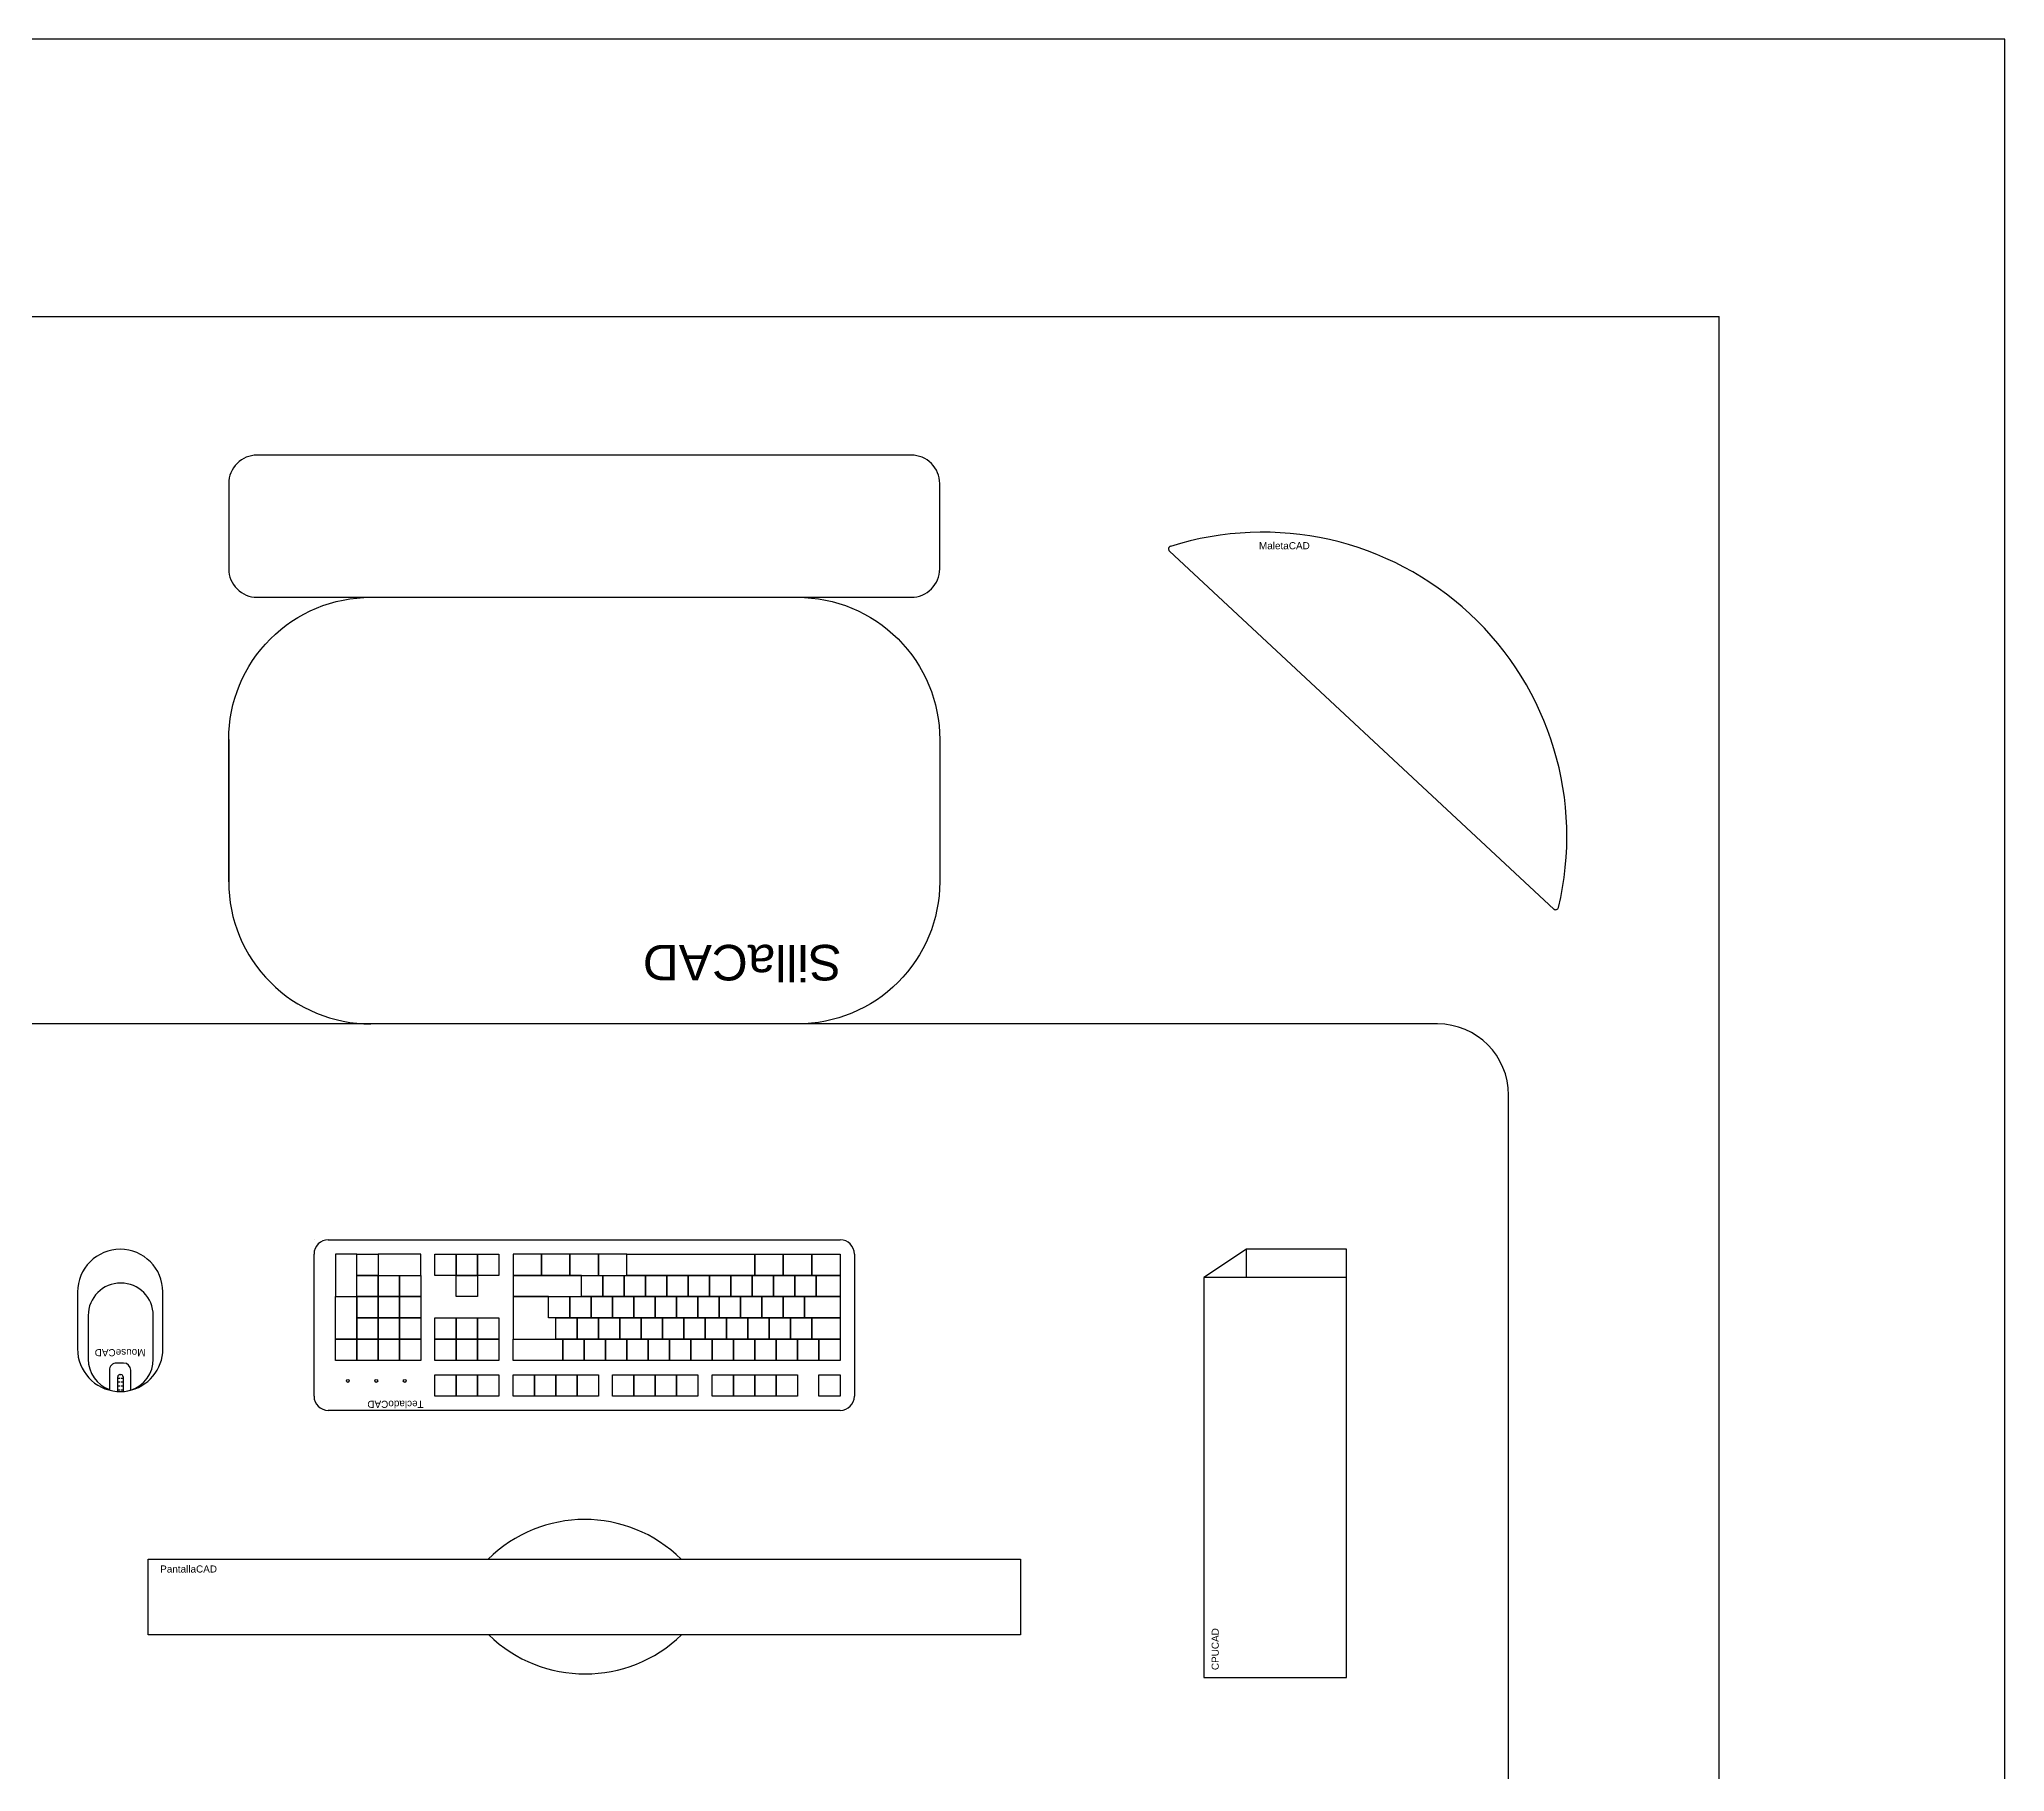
# Model space of a CAD drawing. Header units: centimetres. Extents: x 33 to 863, y 15 to 752.
# Drawn here: x 725.2 to 863.4, y 630.1 to 751.9 of the extents above; entities that cross this region are included whole.
import ezdxf

# ---------------------------------------------------------------- set-up
doc = ezdxf.new("R2010")
doc.units = ezdxf.units.CM
doc.styles.get("Standard").update_dxf_attribs({"font": 'arial.ttf'})

# ---------------------------------------------------------------- blocks, each defined once
blk = doc.blocks.new('ContornoCAD')
at = {"color": 7}
for p, q in [((736.76, 20.09), (736.76, 830.1)), ((717.28, 810.01), (717.28, 20.09)), ((736.76, 0), (736.76, 810.01)), ((16.75, 20.09), (717.28, 20.09)), ((16.75, 0), (736.76, 0))]:
    blk.add_line(p, q, dxfattribs=at)
blk.add_attdef('NOMBRE', (251.28, 743.93), '', height=7.91)
for tag, p, height, flags in [('MATERIAL', (250.95, 732.48), 7.91, 1), ('CANTIDAD', (250.39, 720.31), 7.91, 3), ('PRECIO', (250.39, 707.6), 7.91, 9), ('REFERENCIA', (250.24, 694.36), 2.5, 5)]:
    blk.add_attdef(tag, p, '', height=height, dxfattribs=dict(flags=flags))
blk = doc.blocks.new('MesaCAD')
for p, q in [((120, 130), (0, 130)), ((-5, 125), (-5, 5)), ((125, 5), (125, 125)), ((0, 0), (120, 0))]:
    blk.add_line(p, q)
for centre, start, end in [((0, 125), 90, 180), ((120, 125), 0, 90), ((0, 5), 180, 270), ((120, 5), 270, 0)]:
    blk.add_arc(centre, 5, start, end)
for centre in [(35, 65), (85, 65)]:
    blk.add_ellipse(centre, major_axis=(5, 0), ratio=0.5)
blk.add_attdef('NOMBRE', (2.44, 122.91), '', height=2.5)
for tag, p, flags in [('MATERIAL', (2.39, 118.9), 1), ('CANTIDAD', (2.18, 114.86), 3), ('PRECIO', (2.59, 110.6), 9), ('REFERENCIA', (3.63, 106.41), 5)]:
    blk.add_attdef(tag, p, '', height=2.5, dxfattribs=dict(flags=flags))
blk = doc.blocks.new('PantallaCAD')
for p, q in [((0, 5.33), (61.34, 5.33)), ((0, 0), (0, 5.33)), ((61.34, 5.33), (61.34, 0)), ((61.34, 0), (0, 0))]:
    blk.add_line(p, q)
for centre, radius, start, end in [((30.7, -1.52), 9.64, 45.2577, 134.8571), ((30.74, 7), 9.74, 225.8969, 314.1354)]:
    blk.add_arc(centre, radius, start, end)
blk.add_attdef('NOMBRE', (0.85, 4.39), '', height=0.5)
for tag, p, flags in [('MATERIAL', (0.78, 3.59), 1), ('CANTIDAD', (0.83, 2.71), 3), ('PRECIO', (0.87, 1.89), 9), ('REFERENCIA', (0.93, 0.89), 5)]:
    blk.add_attdef(tag, p, '', height=0.5, dxfattribs=dict(flags=flags))
blk = doc.blocks.new('TecladoCAD')
for p, q in [((0, 12), (36, 12)), ((-1, 1), (-1, 11)), ((0, 11), (1.5, 11)), ((0, 9.5), (0, 11)), ((1.5, 11), (1.5, 9.5)), ((3, 11), (4.5, 11)), ((3, 9.5), (3, 11)), ((4.5, 11), (4.5, 9.5)), ((4.5, 11), (6, 11)), ((4.5, 9.5), (4.5, 11)), ((6, 11), (6, 9.5)), ((6, 11), (7.5, 11)), ((6, 9.5), (6, 11)), ((7.5, 11), (7.5, 9.5)), ((7.5, 11), (9, 11)), ((7.5, 9.5), (7.5, 11)), ((9, 11), (9, 9.5)), ((10, 11), (11.5, 11)), ((10, 9.5), (10, 11)), ((11.5, 11), (11.5, 9.5)), ((11.5, 11), (13, 11)), ((11.5, 9.5), (11.5, 11)), ((13, 11), (13, 9.5)), ((13, 11), (14.5, 11)), ((13, 9.5), (13, 11)), ((14.5, 11), (14.5, 9.5)), ((14.5, 11), (16, 11)), ((14.5, 9.5), (14.5, 11)), ((16, 11), (16, 9.5)), ((17, 11), (18.5, 11)), ((17, 9.5), (17, 11)), ((18.5, 11), (18.5, 9.5)), ((18.5, 11), (20, 11)), ((18.5, 9.5), (18.5, 11)), ((20, 11), (20, 9.5)), ((20, 11), (21.5, 11)), ((20, 9.5), (20, 11)), ((21.5, 11), (21.5, 9.5)), ((21.5, 11), (23, 11)), ((21.5, 9.5), (21.5, 11)), ((23, 11), (23, 9.5)), ((24, 11), (25.5, 11)), ((24, 9.5), (24, 11)), ((25.5, 11), (25.5, 9.5)), ((25.5, 11), (27, 11)), ((25.5, 9.5), (25.5, 11)), ((27, 11), (27, 9.5)), ((27, 11), (28.5, 11)), ((27, 9.5), (27, 11)), ((28.5, 11), (28.5, 9.5)), ((37, 11), (37, 1)), ((1.5, 9.5), (0, 9.5)), ((0, 8.5), (1.5, 8.5)), ((0, 7), (0, 8.5)), ((1.5, 8.5), (1.5, 7)), ((1.5, 8.5), (3, 8.5)), ((1.5, 7), (1.5, 8.5)), ((4.5, 9.5), (3, 9.5)), ((3, 8.5), (3, 7)), ((3, 8.5), (4.5, 8.5)), ((3, 7), (3, 8.5)), ((6, 9.5), (4.5, 9.5)), ((4.5, 8.5), (4.5, 7)), ((4.5, 8.5), (6, 8.5)), ((4.5, 7), (4.5, 8.5)), ((7.5, 9.5), (6, 9.5)), ((6, 8.5), (6, 7)), ((6, 8.5), (7.5, 8.5)), ((6, 7), (6, 8.5)), ((9, 9.5), (7.5, 9.5)), ((7.5, 8.5), (7.5, 7)), ((7.5, 8.5), (9, 8.5)), ((7.5, 7), (7.5, 8.5)), ((9, 8.5), (9, 7)), ((9, 8.5), (10.5, 8.5)), ((9, 7), (9, 8.5)), ((11.5, 9.5), (10, 9.5)), ((10.5, 8.5), (10.5, 7)), ((10.5, 8.5), (12, 8.5)), ((10.5, 7), (10.5, 8.5)), ((13, 9.5), (11.5, 9.5)), ((12, 8.5), (12, 7)), ((12, 8.5), (13.5, 8.5)), ((12, 7), (12, 8.5)), ((14.5, 9.5), (13, 9.5)), ((13.5, 8.5), (13.5, 7)), ((13.5, 8.5), (15, 8.5)), ((13.5, 7), (13.5, 8.5)), ((16, 9.5), (14.5, 9.5)), ((15, 8.5), (15, 7)), ((15, 8.5), (16.5, 8.5)), ((15, 7), (15, 8.5)), ((16.5, 8.5), (16.5, 7)), ((16.5, 8.5), (18, 8.5)), ((16.5, 7), (16.5, 8.5)), ((18.5, 9.5), (17, 9.5)), ((18, 8.5), (18, 7)), ((18, 8.5), (19.5, 8.5)), ((18, 7), (18, 8.5)), ((20, 9.5), (18.5, 9.5)), ((19.5, 8.5), (19.5, 7)), ((19.5, 8.5), (23, 8.5)), ((19.5, 7), (19.5, 8.5)), ((21.5, 9.5), (20, 9.5)), ((23, 9.5), (21.5, 9.5)), ((23, 8.5), (23, 7)), ((25.5, 9.5), (24, 9.5)), ((24, 8.5), (25.5, 8.5)), ((24, 7), (24, 8.5)), ((27, 9.5), (25.5, 9.5)), ((25.5, 8.5), (25.5, 7)), ((25.5, 8.5), (27, 8.5)), ((25.5, 7), (25.5, 8.5)), ((28.5, 9.5), (27, 9.5)), ((27, 8.5), (27, 7)), ((27, 8.5), (28.5, 8.5)), ((27, 7), (27, 8.5)), ((28.5, 8.5), (28.5, 7)), ((29.5, 8.5), (31, 8.5)), ((29.5, 7), (29.5, 8.5)), ((31, 8.5), (31, 7)), ((31, 8.5), (32.5, 8.5)), ((31, 7), (31, 8.5)), ((32.5, 8.5), (32.5, 7)), ((32.5, 8.5), (34, 8.5)), ((32.5, 7), (32.5, 8.5)), ((34, 8.5), (34, 7)), ((34, 8.5), (35.5, 8.5)), ((34, 7), (34, 8.5)), ((35.5, 8.5), (35.5, 7)), ((1.5, 7), (0, 7)), ((0, 7), (2, 7)), ((0, 5.5), (0, 7)), ((3, 7), (1.5, 7)), ((2, 7), (2, 5.5)), ((2, 7), (3.5, 7)), ((2, 5.5), (2, 7)), ((4.5, 7), (3, 7)), ((3.5, 7), (3.5, 5.5)), ((3.5, 7), (5, 7)), ((3.5, 5.5), (3.5, 7)), ((6, 7), (4.5, 7)), ((5, 7), (5, 5.5)), ((5, 7), (6.5, 7)), ((5, 5.5), (5, 7)), ((7.5, 7), (6, 7)), ((6.5, 7), (6.5, 5.5)), ((6.5, 7), (8, 7)), ((6.5, 5.5), (6.5, 7)), ((9, 7), (7.5, 7)), ((8, 7), (8, 5.5)), ((8, 7), (9.5, 7)), ((8, 5.5), (8, 7)), ((10.5, 7), (9, 7)), ((9.5, 7), (9.5, 5.5)), ((9.5, 7), (11, 7)), ((9.5, 5.5), (9.5, 7)), ((12, 7), (10.5, 7)), ((11, 7), (11, 5.5)), ((11, 7), (12.5, 7)), ((11, 5.5), (11, 7)), ((13.5, 7), (12, 7)), ((12.5, 7), (12.5, 5.5)), ((12.5, 7), (14, 7)), ((12.5, 5.5), (12.5, 7)), ((15, 7), (13.5, 7)), ((14, 7), (14, 5.5)), ((14, 7), (15.5, 7)), ((14, 5.5), (14, 7)), ((16.5, 7), (15, 7)), ((15.5, 7), (15.5, 5.5)), ((15.5, 7), (17, 7)), ((15.5, 5.5), (15.5, 7)), ((18, 7), (16.5, 7)), ((17, 7), (17, 5.5)), ((17, 7), (18.5, 7)), ((17, 5.5), (17, 7)), ((19.5, 7), (18, 7)), ((18.5, 7), (18.5, 5.5)), ((18.5, 7), (20, 7)), ((18.5, 5.5), (18.5, 7)), ((23, 7), (19.5, 7)), ((23, 7), (20, 7)), ((20, 7), (20, 5.5)), ((20, 7), (20, 5.5)), ((23, 4), (23, 7)), ((25.5, 7), (24, 7)), ((24, 7), (25.5, 7)), ((24, 5.5), (24, 7)), ((27, 7), (25.5, 7)), ((25.5, 7), (25.5, 5.5)), ((25.5, 7), (27, 7)), ((25.5, 5.5), (25.5, 7)), ((28.5, 7), (27, 7)), ((27, 7), (27, 5.5)), ((27, 7), (28.5, 7)), ((27, 5.5), (27, 7)), ((28.5, 7), (28.5, 5.5)), ((31, 7), (29.5, 7)), ((29.5, 7), (31, 7)), ((29.5, 5.5), (29.5, 7)), ((32.5, 7), (31, 7)), ((31, 7), (31, 5.5)), ((31, 7), (32.5, 7)), ((31, 5.5), (31, 7)), ((34, 7), (32.5, 7)), ((32.5, 7), (32.5, 5.5)), ((32.5, 7), (34, 7)), ((32.5, 5.5), (32.5, 7)), ((35.5, 7), (34, 7)), ((34, 7), (34, 5.5)), ((34, 7), (35.5, 7)), ((34, 4), (34, 7)), ((35.5, 7), (35.5, 4)), ((2, 5.5), (0, 5.5)), ((0, 5.5), (2.5, 5.5)), ((0, 4), (0, 5.5)), ((3.5, 5.5), (2, 5.5)), ((2.5, 5.5), (2.5, 4)), ((2.5, 5.5), (4, 5.5)), ((2.5, 4), (2.5, 5.5)), ((5, 5.5), (3.5, 5.5)), ((4, 5.5), (4, 4)), ((4, 5.5), (5.5, 5.5)), ((4, 4), (4, 5.5)), ((6.5, 5.5), (5, 5.5)), ((5.5, 5.5), (5.5, 4)), ((5.5, 5.5), (7, 5.5)), ((5.5, 4), (5.5, 5.5)), ((8, 5.5), (6.5, 5.5)), ((7, 5.5), (7, 4)), ((7, 5.5), (8.5, 5.5)), ((7, 4), (7, 5.5)), ((9.5, 5.5), (8, 5.5)), ((8.5, 5.5), (8.5, 4)), ((8.5, 5.5), (10, 5.5)), ((8.5, 4), (8.5, 5.5)), ((11, 5.5), (9.5, 5.5)), ((10, 5.5), (10, 4)), ((10, 5.5), (11.5, 5.5)), ((10, 4), (10, 5.5)), ((12.5, 5.5), (11, 5.5)), ((11.5, 5.5), (11.5, 4)), ((11.5, 5.5), (13, 5.5)), ((11.5, 4), (11.5, 5.5)), ((14, 5.5), (12.5, 5.5)), ((13, 5.5), (13, 4)), ((13, 5.5), (14.5, 5.5)), ((13, 4), (13, 5.5)), ((15.5, 5.5), (14, 5.5)), ((14.5, 5.5), (14.5, 4)), ((14.5, 5.5), (16, 5.5)), ((14.5, 4), (14.5, 5.5)), ((17, 5.5), (15.5, 5.5)), ((16, 5.5), (16, 4)), ((16, 5.5), (17.5, 5.5)), ((16, 4), (16, 5.5)), ((18.5, 5.5), (17, 5.5)), ((17.5, 5.5), (17.5, 4)), ((17.5, 5.5), (19, 5.5)), ((17.5, 4), (17.5, 5.5)), ((20, 5.5), (18.5, 5.5)), ((19, 5.5), (19, 4)), ((19, 5.5), (20.5, 5.5)), ((19, 4), (19, 5.5)), ((20, 5.5), (20.5, 5.5)), ((20.5, 5.5), (20.5, 4)), ((20.5, 5.5), (20.5, 4)), ((25.5, 5.5), (24, 5.5)), ((27, 5.5), (25.5, 5.5)), ((28.5, 5.5), (27, 5.5)), ((31, 5.5), (29.5, 5.5)), ((29.5, 5.5), (31, 5.5)), ((29.5, 4), (29.5, 5.5)), ((32.5, 5.5), (31, 5.5)), ((31, 5.5), (31, 4)), ((31, 5.5), (32.5, 5.5)), ((31, 4), (31, 5.5)), ((34, 5.5), (32.5, 5.5)), ((32.5, 5.5), (32.5, 4)), ((32.5, 5.5), (34, 5.5)), ((32.5, 4), (32.5, 5.5)), ((34, 5.5), (34, 4)), ((2.5, 4), (0, 4)), ((0, 4), (1.7, 4)), ((0, 2.5), (0, 4)), ((1.7, 4), (1.7, 2.5)), ((1.7, 4), (3.2, 4)), ((1.7, 2.5), (1.7, 4)), ((4, 4), (2.5, 4)), ((3.2, 4), (3.2, 2.5)), ((3.2, 4), (4.7, 4)), ((3.2, 2.5), (3.2, 4)), ((5.5, 4), (4, 4)), ((4.7, 4), (4.7, 2.5)), ((4.7, 4), (6.2, 4)), ((4.7, 2.5), (4.7, 4)), ((7, 4), (5.5, 4)), ((6.2, 4), (6.2, 2.5)), ((6.2, 4), (7.7, 4)), ((6.2, 2.5), (6.2, 4)), ((8.5, 4), (7, 4)), ((7.7, 4), (7.7, 2.5)), ((7.7, 4), (9.2, 4)), ((7.7, 2.5), (7.7, 4)), ((10, 4), (8.5, 4)), ((9.2, 4), (9.2, 2.5)), ((9.2, 4), (10.7, 4)), ((9.2, 2.5), (9.2, 4)), ((11.5, 4), (10, 4)), ((10.7, 4), (10.7, 2.5)), ((10.7, 4), (12.2, 4)), ((10.7, 2.5), (10.7, 4)), ((13, 4), (11.5, 4)), ((12.2, 4), (12.2, 2.5)), ((12.2, 4), (13.7, 4)), ((12.2, 2.5), (12.2, 4)), ((14.5, 4), (13, 4)), ((13.7, 4), (13.7, 2.5)), ((13.7, 4), (15.2, 4)), ((13.7, 2.5), (13.7, 4)), ((16, 4), (14.5, 4)), ((15.2, 4), (15.2, 2.5)), ((15.2, 4), (16.7, 4)), ((15.2, 2.5), (15.2, 4)), ((17.5, 4), (16, 4)), ((16.7, 4), (16.7, 2.5)), ((16.7, 4), (18.2, 4)), ((16.7, 2.5), (16.7, 4)), ((19, 4), (17.5, 4)), ((18.2, 4), (18.2, 2.5)), ((23, 4), (18.2, 4)), ((18.2, 4), (18.2, 2.5)), ((20.5, 4), (19, 4)), ((20.5, 4), (23, 4)), ((23, 2.5), (23, 4)), ((25.5, 4), (27, 4)), ((25.5, 2.5), (25.5, 4)), ((27, 4), (27, 2.5)), ((31, 4), (29.5, 4)), ((29.5, 4), (31, 4)), ((29.5, 2.5), (29.5, 4)), ((32.5, 4), (31, 4)), ((31, 4), (31, 2.5)), ((31, 4), (32.5, 4)), ((31, 2.5), (31, 4)), ((34, 4), (32.5, 4)), ((32.5, 4), (32.5, 2.5)), ((32.5, 4), (34, 4)), ((32.5, 2.5), (32.5, 4)), ((34, 4), (34, 2.5)), ((35.5, 4), (34, 4)), ((35.5, 4), (34, 4)), ((34, 4), (34, 1)), ((35.5, 1), (35.5, 4)), ((1.7, 2.5), (0, 2.5)), ((0, 2.5), (2, 2.5)), ((0, 1), (0, 2.5)), ((3.2, 2.5), (1.7, 2.5)), ((2, 2.5), (2, 1)), ((2, 2.5), (4, 2.5)), ((2, 1), (2, 2.5)), ((4.7, 2.5), (3.2, 2.5)), ((4, 2.5), (4, 1)), ((4, 2.5), (6, 2.5)), ((4, 1), (4, 2.5)), ((6.2, 2.5), (4.7, 2.5)), ((6, 2.5), (6, 1)), ((6, 2.5), (15, 2.5)), ((6, 1), (6, 2.5)), ((7.7, 2.5), (6.2, 2.5)), ((9.2, 2.5), (7.7, 2.5)), ((10.7, 2.5), (9.2, 2.5)), ((12.2, 2.5), (10.7, 2.5)), ((13.7, 2.5), (12.2, 2.5)), ((15.2, 2.5), (13.7, 2.5)), ((17, 2.5), (15, 2.5)), ((15, 2.5), (15, 1)), ((15, 2.5), (15, 1)), ((16.7, 2.5), (15.2, 2.5)), ((18.2, 2.5), (16.7, 2.5)), ((19, 2.5), (17, 2.5)), ((17, 2.5), (17, 1)), ((17, 1), (17, 2.5)), ((18.2, 2.5), (23, 2.5)), ((21, 2.5), (19, 2.5)), ((19, 2.5), (19, 1)), ((19, 1), (19, 2.5)), ((23, 2.5), (21, 2.5)), ((21, 2.5), (21, 1)), ((21, 1), (21, 2.5)), ((23, 1), (23, 2.5)), ((24, 2.5), (25.5, 2.5)), ((24, 1), (24, 2.5)), ((27, 2.5), (25.5, 2.5)), ((25.5, 2.5), (25.5, 1)), ((25.5, 2.5), (27, 2.5)), ((25.5, 1), (25.5, 2.5)), ((27, 2.5), (27, 1)), ((27, 2.5), (28.5, 2.5)), ((27, 1), (27, 2.5)), ((28.5, 2.5), (28.5, 1)), ((31, 2.5), (29.5, 2.5)), ((32.5, 2.5), (29.5, 2.5)), ((29.5, 2.5), (29.5, 1)), ((32.5, 2.5), (31, 2.5)), ((34, 2.5), (32.5, 2.5)), ((32.5, 2.5), (34, 2.5)), ((32.5, 1), (32.5, 2.5)), ((32.5, 1), (32.5, 2.5)), ((34, 2.5), (34, 1)), ((2, 1), (0, 1)), ((36, 0), (0, 0)), ((4, 1), (2, 1)), ((6, 1), (4, 1)), ((15, 1), (6, 1)), ((15, 1), (17, 1)), ((17, 1), (19, 1)), ((19, 1), (21, 1)), ((21, 1), (23, 1)), ((25.5, 1), (24, 1)), ((27, 1), (25.5, 1)), ((28.5, 1), (27, 1)), ((29.5, 1), (32.5, 1)), ((34, 1), (32.5, 1)), ((34, 1), (35.5, 1)), ((37, 0), (37, 0))]:
    blk.add_line(p, q)
for centre in [(30.62, 9.93), (32.62, 9.93), (34.62, 9.93)]:
    blk.add_circle(centre, 0.1)
for centre, start, end in [((0, 11), 90, 180), ((36, 11), 0, 90), ((0, 1), 180, 270), ((36, 1), 270, 0)]:
    blk.add_arc(centre, 1, start, end)
blk.add_attdef('NOMBRE', (29.29, 11.32), '', height=0.5)
for tag, p, flags in [('MATERIAL', (29.29, 10.62), 1), ('PRECIO', (29.25, 9.25), 9), ('CANTIDAD', (29.28, 9.89), 3), ('REFERENCIA', (29.22, 8.52), 5)]:
    blk.add_attdef(tag, p, '', height=0.5, dxfattribs=dict(flags=flags))
blk = doc.blocks.new('CPUCAD')
for p, q in [((28.12, 10.04), (0, 10.04)), ((0, 10.04), (0, 0)), ((28.12, 7.03), (28.12, 10.04)), ((30.12, 7.03), (28.12, 10.04)), ((28.12, 0), (28.12, 7.03)), ((28.12, 7.03), (30.12, 7.03)), ((30.12, 0), (30.12, 7.03)), ((0, 0), (30.12, 0))]:
    blk.add_line(p, q)
blk.add_attdef('NOMBRE', (0.52, 8.99), '', height=0.5)
for tag, p, flags in [('MATERIAL', (0.56, 8.11), 1), ('CANTIDAD', (0.54, 7.24), 3), ('PRECIO', (0.58, 6.36), 9), ('REFERENCIA', (0.59, 5.53), 5)]:
    blk.add_attdef(tag, p, '', height=0.5, dxfattribs=dict(flags=flags))
blk = doc.blocks.new('MouseCAD')
for p, q in [((2.8, 5.96), (2.8, 7)), ((2.96, 7.01), (2.96, 7.01)), ((3.17, 7), (3.17, 5.96)), ((2.26, 6.9), (2.26, 5.5)), ((3.02, 5.81), (2.95, 5.81)), ((3.76, 5.5), (3.76, 6.9)), ((0.67, 4.72), (0.67, 1.66)), ((2.76, 5), (3.26, 5)), ((5.25, 1.66), (5.25, 4.72)), ((0, 4), (0, 0)), ((6, 0), (6, 4)), ((2.96, -0.63), (2.96, -0.63)), ((3, -3), (3, -3))]:
    blk.add_line(p, q)
at = {"linetype": 'Continuous'}
for p, q in [((2.8, 6.9), (2.95, 6.9)), ((2.8, 6.62), (2.95, 6.62)), ((2.8, 6.35), (2.95, 6.35)), ((2.8, 6.08), (2.95, 6.08)), ((3.02, 6.9), (3.17, 6.9)), ((3.02, 6.62), (3.17, 6.62)), ((3.02, 6.35), (3.17, 6.35)), ((3.02, 6.08), (3.17, 6.08))]:
    blk.add_line(p, q, dxfattribs=at)
for centre, radius, start, end in [((3, 4), 3, 100.3501, 180), ((2.96, 4.72), 2.29, 90, 102.6629), ((2.96, 4.72), 2.29, 83.2174, 90), ((3, 4), 3, 0, 85.5301), ((2.96, 4.72), 2.29, 107.9437, 180), ((2.95, 5.96), 0.15, 180, 270), ((3.02, 5.96), 0.15, 270, 0), ((2.96, 4.72), 2.29, 0, 69.7171), ((2.76, 5.5), 0.5, 180, 270), ((3.26, 5.5), 0.5, 270, 0), ((2.96, 1.66), 2.29, 180, 270), ((2.96, 1.66), 2.29, 270, 360), ((3, 0), 3, 180, 270), ((3, 0), 3, 270, 0)]:
    blk.add_arc(centre, radius, start, end)
blk.add_attdef('NOMBRE', (1.22, 4.02), '', height=0.5)
for tag, p, flags in [('CANTIDAD', (1.17, 2.53), 3), ('MATERIAL', (1.25, 3.3), 1), ('REFERENCIA', (1.19, 1), 5), ('PRECIO', (1.21, 1.76), 9)]:
    blk.add_attdef(tag, p, '', height=0.5, dxfattribs=dict(flags=flags))
blk = doc.blocks.new('SillaCAD')
for points in [[(48, 30), (48, 20, -0.414214), (38, 10), (8, 10, -0.414214), (-2, 20), (-2, 30, -0.414214), (8, 40), (38, 40)], [(48, 20), (48, 30, 0.414214), (38, 40)]]:
    blk.add_lwpolyline(points, format="xyb")
blk.add_lwpolyline([(46, 10), (0, 10, 0.414214), (-2, 8), (-2, 2, 0.414214), (0, 0), (46, 0, 0.414214), (48, 2), (48, 8, 0.414214)], format="xyb", close=True)
blk.add_attdef('NOMBRE', (4.9, 34.44), '', height=2.5)
for tag, p, flags in [('MATERIAL', (4.9, 31.12), 1), ('CANTIDAD', (4.77, 27.02), 3), ('PRECIO', (4.9, 22.91), 9), ('REFERENCIA', (4.91, 19.33), 5)]:
    blk.add_attdef(tag, p, '', height=2.5, dxfattribs=dict(flags=flags))
blk = doc.blocks.new('MaletaCAD')
blk.add_line((0, 0), (27.03, -25.17))
for centre, radius, start, end in [((0.14, 0.15), 0.2, 107.5571, 227.0412), ((6.54, -20.08), 21.41, 346.5252, 107.5571), ((27.16, -25.02), 0.2, 227.0412, 346.5252)]:
    blk.add_arc(centre, radius, start, end)
blk.add_attdef('NOMBRE', (6.3, 0.13), '', height=0.5)
for tag, p, flags in [('CANTIDAD', (6.18, -1.39), 3), ('MATERIAL', (6.28, -0.62), 1), ('PRECIO', (6.35, -2.22), 9), ('REFERENCIA', (6.35, -3.01), 5)]:
    blk.add_attdef(tag, p, '', height=0.5, dxfattribs=dict(flags=flags))

msp = doc.modelspace()

# ---------------------------------------------------------------- block references
at = {"rotation": 90}
msp.add_blockref('ContornoCAD', (863.36, 15.15), dxfattribs=at)
for name, p, rotation, values in [('SillaCAD', (786.47, 722.67), 180, {'NOMBRE': 'SillaCAD'}), ('MouseCAD', (733.84, 663.82), 180, {'NOMBRE': 'MouseCAD'}), ('TecladoCAD', (781.47, 667.49), 180, {'NOMBRE': 'TecladoCAD'}), ('CPUCAD', (817.08, 636.71), 90, {'NOMBRE': 'CPUCAD'})]:
    msp.add_blockref(name, p, dxfattribs=dict(rotation=rotation)).add_auto_attribs(values)
for name, p, values in [('MaletaCAD', (804.62, 715.92), {'NOMBRE': 'MaletaCAD'}), ('MesaCAD', (703.47, 552.67), {'NOMBRE': 'MesaCAD'}), ('PantallaCAD', (732.8, 639.7), {'NOMBRE': 'PantallaCAD'})]:
    msp.add_blockref(name, p).add_auto_attribs(values)

doc.saveas('drawing.dxf')
